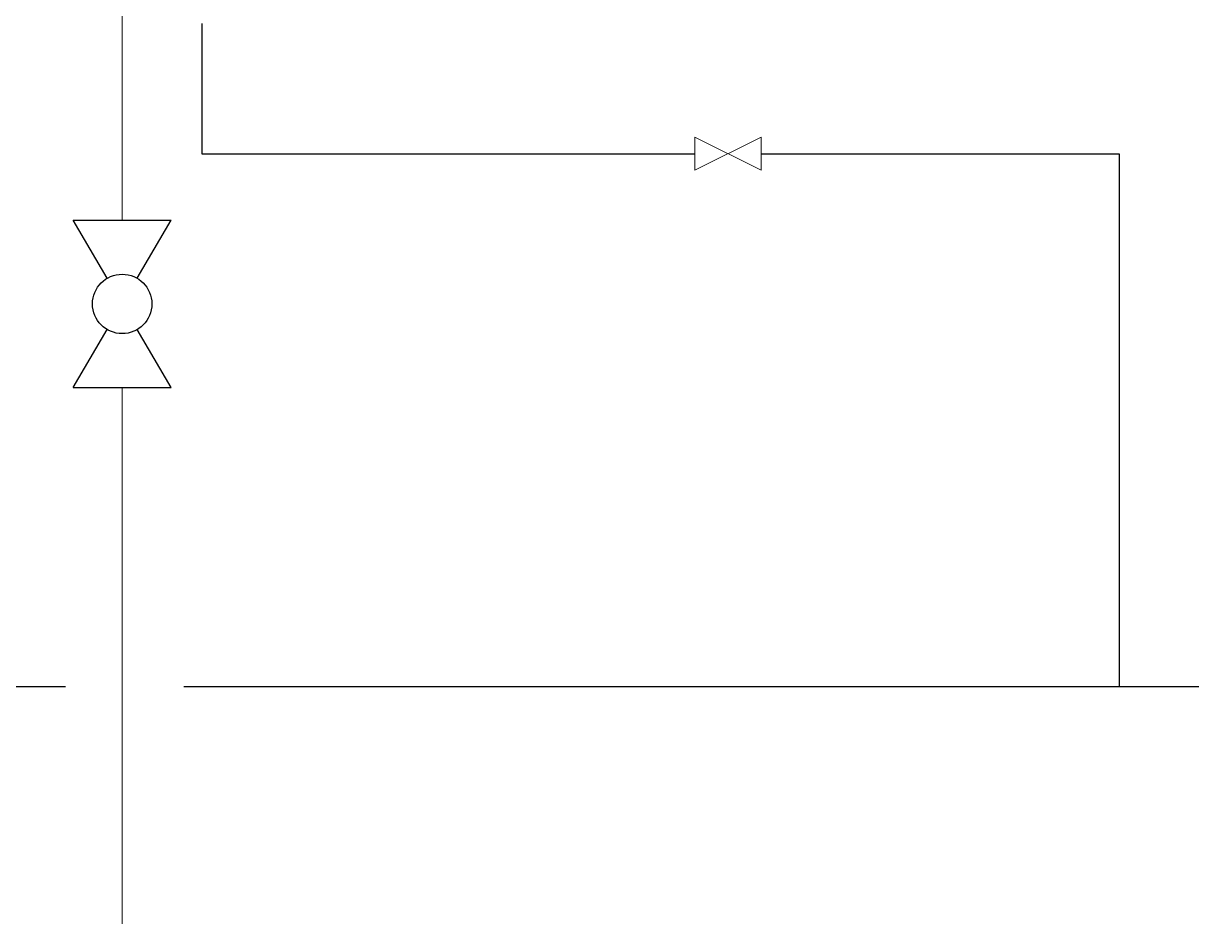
# Model space of a CAD drawing. Extents: x 1175813 to 1223918, y -298815 to -264839.
# Drawn here: x 1208946 to 1213184, y -285025 to -281784 of the extents above; entities that cross this region are included whole.
import ezdxf

# ---------------------------------------------------------------- set-up
doc = ezdxf.new("R2010")
doc.units = 0
doc.layers.add('1', color=7, linetype='Continuous')
doc.layers.add('文本', color=7, linetype='Continuous', lineweight=18)

# ---------------------------------------------------------------- blocks, each defined once
blk = doc.blocks.new('#HGCAD~PID~FM~002')
at = {"color": 250}
blk.add_wipeout([(-3, -1.5), (-3, 1.5), (3, 1.5), (3, -1.5)], dxfattribs=at)
at = {"color": 1}
for p, q in [((-3, 1.5), (3, -1.5)), ((3, 1.5), (-3, -1.5)), ((-3, -1.5), (-3, 1.5)), ((3, 1.5), (3, -1.5))]:
    blk.add_line(p, q, dxfattribs=at)

msp = doc.modelspace()

# ---------------------------------------------------------------- linework, layer by layer
at = {"color": 3}
for p, q in [((1209592.8, -281784.2), (1209592.8, -282257.1)), ((1209592.8, -282257.1), (1212921.2, -282257.1)), ((1212921.2, -282257.1), (1212921.2, -284190.4)), ((1203516.6, -284190.4), (1209099, -284190.4)), ((1209527.9, -284190.4), (1214583.9, -284190.4))]:
    msp.add_line(p, q, dxfattribs=at)
at = {"layer": '1', "color": 6}
for p, q in [((1209127, -282498.5), (1209482.1, -282498.5)), ((1209250.1, -282709.2), (1209127, -282498.5)), ((1209358.9, -282709.2), (1209482.1, -282498.5)), ((1209127, -283105.8), (1209250.1, -282895.2)), ((1209482.1, -283105.8), (1209358.9, -282895.2)), ((1209127, -283105.8), (1209482.1, -283105.8))]:
    msp.add_line(p, q, dxfattribs=at)
msp.add_circle((1209304.5, -282802.2), 107.7, dxfattribs=at)
at = {"layer": '文本', "ltscale": 40}
for p, q in [((1209304.5, -281639.3), (1209304.5, -282498.5)), ((1209304.5, -283105.8), (1209304.5, -285447.1))]:
    msp.add_line(p, q, dxfattribs=at)

# ---------------------------------------------------------------- next in the draw order: block references
at = {"layer": '文本', "ltscale": 40, "xscale": 40, "yscale": 40, "zscale": 40}
msp.add_blockref('#HGCAD~PID~FM~002', (1211502.1, -282257.1), dxfattribs=at)

doc.saveas('drawing.dxf')
